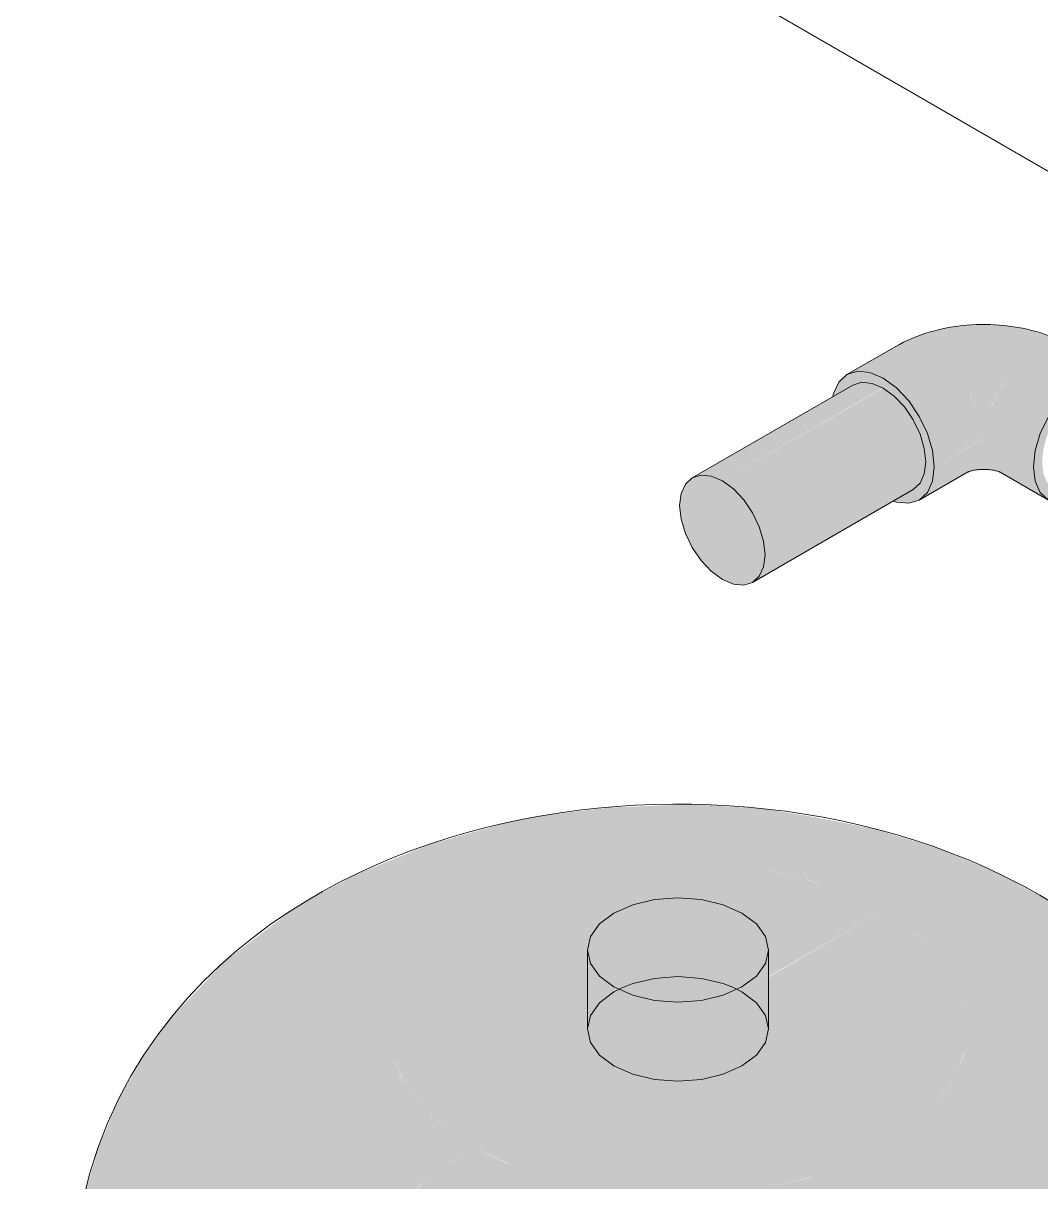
# Model space of a CAD drawing. Header units: millimetres. Extents: x -5097 to 2588, y -1580 to 5282.
# Drawn here: x -3728.4 to -3306.9, y 1225.1 to 1704.9 of the extents above; entities that cross this region are included whole.
import ezdxf

# ---------------------------------------------------------------- set-up
doc = ezdxf.new("R2010")
doc.units = ezdxf.units.MM
for name, color, linetype, lineweight in [('A-_ANNOTSPNO_A', 7, 'Continuous', 9), ('M-_EQPT----_E', 7, 'Continuous', 9), ('M-_WATR----_E', 5, 'Continuous', 9)]:
    doc.layers.add(name, color=color, linetype=linetype, lineweight=lineweight)

# ---------------------------------------------------------------- blocks, each defined once
blk = doc.blocks.new('HY-H H2162_4T - HY-H H2162_4T-508128-В20 Аксонометрия')
at = {"layer": 'M-_EQPT----_E', "lineweight": 20}
blk.add_hatch(color=9, dxfattribs=at).paths.add_polyline_path([(-3451.55, 1308.99), (-3444.36, 1335.22), (-3447.49, 1341.98), (-3468.56, 1329.82), (-3463.34, 1310.81), (-3457.2, 1309.86)])
at = {"layer": 'M-_EQPT----_E', "color": 66, "lineweight": 20}
for p, q in [((-3494.7, 1321.07), (-3494.7, 1288.41)), ((-3419.7, 1288.41), (-3419.7, 1321.07))]:
    blk.add_line(p, q, dxfattribs=at)
at = {"layer": 'M-_EQPT----_E', "color": 57, "lineweight": 20}
for p, q in [((-3483.71, 1303.72), (-3480.87, 1305.19)), ((-3420.98, 1294.01), (-3419.7, 1288.41))]:
    blk.add_line(p, q, dxfattribs=at)
at = {"layer": 'M-_EQPT----_E', "color": 66, "lineweight": 20}
for points in [[(-3430.68, 1305.76, 0), (-3424.72, 1310.24, 0), (-3420.98, 1315.46, 0), (-3419.7, 1321.07, 0), (-3420.98, 1326.67, 0), (-3424.72, 1331.89, 0), (-3430.68, 1336.38, 0), (-3438.45, 1339.82, 0), (-3447.49, 1341.98, 0), (-3457.2, 1342.72, 0), (-3466.9, 1341.98, 0), (-3475.95, 1339.82, 0), (-3483.71, 1336.38, 0)], [(-3483.71, 1336.38, 0), (-3489.67, 1331.89, 0), (-3493.42, 1326.67, 0), (-3494.7, 1321.07, 0), (-3493.42, 1315.46, 0), (-3489.67, 1310.24, 0), (-3483.71, 1305.76, 0), (-3475.95, 1302.32, 0), (-3466.9, 1300.15, 0), (-3457.2, 1299.42, 0), (-3447.49, 1300.15, 0), (-3438.45, 1302.32, 0), (-3430.68, 1305.76, 0)], [(-3430.68, 1273.1, 0), (-3438.45, 1269.66, 0), (-3447.49, 1267.49, 0), (-3457.2, 1266.76, 0), (-3466.9, 1267.49, 0), (-3475.95, 1269.66, 0), (-3483.71, 1273.1, 0), (-3489.67, 1277.58, 0), (-3493.42, 1282.8, 0), (-3494.7, 1288.41, 0)], [(-3419.7, 1288.41, 0), (-3420.98, 1282.8, 0), (-3424.72, 1277.58, 0), (-3430.68, 1273.1, 0)]]:
    blk.add_polyline3d(points, dxfattribs=at)
at = {"layer": 'M-_EQPT----_E', "color": 57, "lineweight": 20}
for points in [[(-3480.7, 1305.27, 0), (-3475.95, 1307.16, 0), (-3466.9, 1309.32, 0), (-3457.2, 1310.06, 0), (-3447.49, 1309.32, 0), (-3438.45, 1307.16, 0), (-3435.25, 1305.96, 0)], [(-3435.11, 1305.9, 0), (-3430.68, 1303.72, 0), (-3424.72, 1299.23, 0), (-3420.98, 1294.01, 0)], [(-3494.7, 1288.41, 0), (-3493.42, 1294.01, 0), (-3489.67, 1299.23, 0), (-3483.71, 1303.72, 0)]]:
    blk.add_polyline3d(points, dxfattribs=at)
blk = doc.blocks.new('COMER_EL50_U-PVC отвод 90 - DN16-DN315 _Grey_-488103-В20 Аксонометрия')
at = {"layer": 'M-_WATR----_E', "lineweight": 20}
h = blk.add_hatch(color=47, dxfattribs=at)
h.paths.add_polyline_path([(-3327.12, 1546.57), (-3323.53, 1553.91), (-3319.35, 1560.02), (-3314.23, 1565.42), (-3308.74, 1569.42), (-3303.25, 1571.76), (-3298.14, 1572.26), (-3295.52, 1571.76), (-3301.7, 1574.72), (-3310.17, 1577.44), (-3316.08, 1578.86), (-3323.7, 1579.84), (-3330.52, 1580.06), (-3336.91, 1579.85), (-3345.2, 1578.81), (-3352.52, 1577.02), (-3359.34, 1574.72), (-3367.3, 1570.91), (-3362.91, 1572.26), (-3357.79, 1571.76), (-3352.3, 1569.42), (-3346.81, 1565.42), (-3341.7, 1560.02), (-3337.02, 1553.01), (-3333.85, 1546.57), (-3327.2, 1546.57)])
h.paths.add_polyline_path([(-3331.09, 1532.68), (-3329.94, 1532.82), (-3329.23, 1539.44), (-3327.12, 1546.57), (-3333.93, 1546.55), (-3331.81, 1539.44), (-3331.1, 1532.82)])
for points in [[(-3351.03, 1521.17), (-3331.1, 1532.82), (-3331.81, 1539.44), (-3333.93, 1546.57), (-3337.3, 1553.59), (-3341.7, 1560.02), (-3346.81, 1565.42), (-3352.3, 1569.42), (-3357.79, 1571.76), (-3362.91, 1572.26), (-3367.3, 1570.91), (-3387.24, 1559.4), (-3382.85, 1560.75), (-3377.73, 1560.25), (-3372.24, 1557.91), (-3366.75, 1553.91), (-3361.64, 1548.5), (-3357.24, 1542.08), (-3353.87, 1535.06), (-3351.75, 1527.92)], [(-3310.02, 1521.17), (-3309.29, 1527.92), (-3307.18, 1535.06), (-3303.8, 1542.08), (-3299.41, 1548.5), (-3294.29, 1553.91), (-3288.8, 1557.91), (-3283.31, 1560.25), (-3278.2, 1560.75), (-3273.8, 1559.4), (-3293.74, 1570.91), (-3298.14, 1572.26), (-3303.25, 1571.76), (-3308.74, 1569.42), (-3314.23, 1565.42), (-3319.35, 1560.02), (-3324.02, 1553.01), (-3327.45, 1545.44), (-3329.23, 1539.44), (-3329.96, 1532.68), (-3324.8, 1529.7)], [(-3361.64, 1506.08), (-3356.93, 1507.72), (-3353.87, 1510.56), (-3351.75, 1515.25), (-3351.03, 1521.17), (-3351.75, 1527.92), (-3353.87, 1535.06), (-3357.24, 1542.08), (-3361.64, 1548.5), (-3366.75, 1553.91), (-3372.24, 1557.91), (-3377.73, 1560.25), (-3382.85, 1560.75), (-3387.24, 1559.4), (-3390.84, 1555.77), (-3392.73, 1551.58), (-3392.67, 1550.49), (-3384.74, 1555.07), (-3381.08, 1556.2), (-3376.82, 1555.77), (-3372.24, 1553.83), (-3367.2, 1549.99), (-3363.4, 1545.99), (-3359.74, 1540.63), (-3356.93, 1534.78), (-3355.17, 1528.84), (-3354.56, 1523.21), (-3355.35, 1517.87), (-3356.93, 1514.37), (-3359.74, 1511.76), (-3367.88, 1507.07), (-3366.75, 1506.58)], [(-3299.41, 1506.08), (-3294.29, 1506.58), (-3293.16, 1507.07), (-3301.3, 1511.76), (-3304.11, 1514.37), (-3305.88, 1518.27), (-3306.42, 1523.79), (-3305.62, 1529.7), (-3303.98, 1535.06), (-3301.3, 1540.63), (-3297.64, 1545.99), (-3293.38, 1550.49), (-3288.8, 1553.83), (-3284.23, 1555.77), (-3279.97, 1556.2), (-3276.3, 1555.07), (-3268.18, 1550.49), (-3268.31, 1551.58), (-3270.43, 1556.27), (-3273.8, 1559.4), (-3278.2, 1560.75), (-3283.31, 1560.25), (-3288.8, 1557.91), (-3294.37, 1553.83), (-3300.08, 1547.53), (-3304.11, 1541.43), (-3307.18, 1535.06), (-3309.29, 1527.92), (-3310.02, 1521.17), (-3309.29, 1515.25), (-3307.18, 1510.56), (-3303.8, 1507.43), (-3300.08, 1506.28)], [(-3357.24, 1507.43), (-3337.3, 1518.95), (-3333.93, 1522.07), (-3331.81, 1526.76), (-3331.09, 1532.68), (-3351.03, 1521.17), (-3351.75, 1515.25), (-3353.87, 1510.56), (-3356.93, 1507.72)], [(-3323.74, 1518.95), (-3327.12, 1522.07), (-3329.23, 1526.76), (-3329.96, 1532.68), (-3331.09, 1532.68), (-3331.81, 1526.76), (-3333.93, 1522.07), (-3337.3, 1518.95), (-3335.67, 1519.69), (-3330.52, 1520.14), (-3325.34, 1519.68)], [(-3303.8, 1507.43), (-3307.18, 1510.56), (-3309.29, 1515.25), (-3310.02, 1521.17), (-3329.96, 1532.68), (-3329.23, 1526.76), (-3327.12, 1522.07), (-3323.74, 1518.95), (-3304.11, 1507.61)]]:
    blk.add_hatch(color=47, dxfattribs=at).paths.add_polyline_path(points)
at = {"layer": 'M-_WATR----_E', "color": 94, "lineweight": 20}
for p, q in [((-3367.3, 1570.91), (-3387.24, 1559.4)), ((-3273.8, 1559.4), (-3293.74, 1570.91)), ((-3357.24, 1507.43), (-3337.3, 1518.95)), ((-3323.74, 1518.95), (-3303.8, 1507.43))]:
    blk.add_line(p, q, dxfattribs=at)
for points in [[(-3367.3, 1570.91, 0), (-3365.52, 1571.9, 0), (-3363.73, 1572.81, 0), (-3361.92, 1573.67, 0), (-3360.1, 1574.46, 0), (-3358.26, 1575.19, 0), (-3356.42, 1575.87, 0), (-3354.56, 1576.49, 0), (-3352.7, 1577.06, 0), (-3350.83, 1577.57, 0), (-3348.94, 1578.04, 0), (-3347.05, 1578.46, 0), (-3345.16, 1578.83, 0), (-3343.25, 1579.15, 0), (-3341.34, 1579.43, 0), (-3339.43, 1579.66, 0), (-3337.51, 1579.84, 0), (-3335.59, 1579.98, 0), (-3333.67, 1580.08, 0), (-3331.75, 1580.13, 0), (-3329.82, 1580.13, 0), (-3327.9, 1580.09, 0), (-3325.97, 1580.01, 0), (-3324.05, 1579.88, 0), (-3322.13, 1579.71, 0), (-3320.22, 1579.49, 0), (-3318.31, 1579.23, 0), (-3316.4, 1578.92, 0), (-3314.5, 1578.56, 0), (-3312.61, 1578.16, 0), (-3310.73, 1577.71, 0), (-3308.85, 1577.2, 0), (-3306.98, 1576.65, 0), (-3305.13, 1576.04, 0), (-3303.28, 1575.38, 0), (-3301.44, 1574.66, 0), (-3299.62, 1573.89, 0), (-3297.81, 1573.05, 0), (-3296.01, 1572.15, 0), (-3294.22, 1571.18, 0), (-3293.74, 1570.91, 0)], [(-3351.03, 1521.17, 0), (-3351.75, 1527.92, 0), (-3353.87, 1535.06, 0), (-3357.24, 1542.08, 0), (-3361.64, 1548.5, 0), (-3366.75, 1553.91, 0), (-3372.24, 1557.91, 0), (-3377.73, 1560.25, 0), (-3382.85, 1560.75, 0), (-3387.24, 1559.4, 0), (-3390.61, 1556.27, 0), (-3392.73, 1551.58, 0), (-3393, 1550.47, 0)], [(-3268.05, 1550.47, 0), (-3268.31, 1551.58, 0), (-3270.43, 1556.27, 0), (-3273.8, 1559.4, 0), (-3278.2, 1560.75, 0), (-3283.31, 1560.25, 0), (-3288.8, 1557.91, 0), (-3294.29, 1553.91, 0), (-3299.41, 1548.5, 0), (-3303.8, 1542.08, 0), (-3307.18, 1535.06, 0), (-3309.29, 1527.92, 0), (-3310.02, 1521.17, 0)], [(-3367.86, 1506.92, 0), (-3366.75, 1506.58, 0), (-3361.64, 1506.08, 0), (-3357.24, 1507.43, 0), (-3353.87, 1510.56, 0), (-3351.75, 1515.25, 0), (-3351.03, 1521.17, 0)], [(-3337.31, 1518.94, 0), (-3337.28, 1518.96, 0), (-3337.21, 1518.99, 0), (-3337.08, 1519.05, 0), (-3336.91, 1519.12, 0), (-3336.69, 1519.2, 0), (-3336.44, 1519.29, 0), (-3336.14, 1519.39, 0), (-3335.8, 1519.48, 0), (-3335.44, 1519.58, 0), (-3335.04, 1519.67, 0), (-3334.61, 1519.76, 0), (-3334.16, 1519.84, 0), (-3333.69, 1519.92, 0), (-3333.2, 1519.98, 0), (-3332.69, 1520.03, 0), (-3332.17, 1520.08, 0), (-3331.64, 1520.11, 0), (-3331.11, 1520.13, 0), (-3330.57, 1520.14, 0), (-3330.03, 1520.13, 0), (-3329.49, 1520.11, 0), (-3328.96, 1520.08, 0), (-3328.44, 1520.04, 0), (-3327.93, 1519.99, 0), (-3327.44, 1519.93, 0), (-3326.96, 1519.86, 0), (-3326.51, 1519.77, 0), (-3326.08, 1519.69, 0), (-3325.68, 1519.6, 0), (-3325.3, 1519.5, 0), (-3324.96, 1519.4, 0), (-3324.66, 1519.31, 0), (-3324.39, 1519.22, 0), (-3324.17, 1519.13, 0), (-3323.99, 1519.06, 0), (-3323.86, 1519, 0), (-3323.77, 1518.96, 0), (-3323.74, 1518.94, 0), (-3323.74, 1518.94, 0)], [(-3310.02, 1521.17, 0), (-3309.29, 1515.25, 0), (-3307.18, 1510.56, 0), (-3303.8, 1507.43, 0), (-3299.41, 1506.08, 0), (-3294.29, 1506.58, 0), (-3293.19, 1506.92, 0)]]:
    blk.add_polyline3d(points, dxfattribs=at)
blk = doc.blocks.new('Бочка фильтра - Бочка фильтра-887382-В20 Аксонометрия')
at = {"layer": 'M-_EQPT----_E'}
for color, points in [(254, [(-3633.97, 1080.1), (-3633.19, 1094.42), (-3630.84, 1109.41), (-3626.97, 1124.8), (-3621.65, 1140.34), (-3614.96, 1155.75), (-3605.58, 1173.09), (-3597.98, 1185.17), (-3586.32, 1200.57), (-3577.07, 1211.15), (-3564.8, 1222.88), (-3552.76, 1232.42), (-3541.96, 1239.47), (-3554.18, 1247.73), (-3564.01, 1256.99), (-3571.21, 1267.02), (-3575.6, 1277.58), (-3577.02, 1288.77), (-3575.57, 1299.31), (-3570.78, 1310.38), (-3563.5, 1320.3), (-3553.01, 1329.87), (-3541.96, 1337.35), (-3525.66, 1345.1), (-3511.62, 1350.07), (-3494.24, 1354.23), (-3475.95, 1356.76), (-3457.2, 1357.62), (-3435.43, 1356.35), (-3419.68, 1354.12), (-3402.78, 1350.07), (-3384.65, 1343.37), (-3372.43, 1337.35), (-3360.22, 1343.44), (-3348.62, 1347.47), (-3337.22, 1349.59), (-3325.99, 1349.59), (-3316.42, 1347.73), (-3309.77, 1345.03), (-3328.35, 1354.61), (-3351.1, 1363.71), (-3375.22, 1371.01), (-3390.31, 1374.14), (-3403.48, 1376.63), (-3421.64, 1379.61), (-3450.99, 1381.44), (-3485.74, 1380.09), (-3509.59, 1377.24), (-3526.47, 1374.22), (-3559.99, 1364.84), (-3590.85, 1352.18), (-3606.53, 1343.78), (-3618.21, 1336.59), (-3645.15, 1316.19), (-3667.34, 1292.57), (-3678.09, 1277.6), (-3688.77, 1259.51), (-3697.44, 1238.39), (-3702.28, 1221.78), (-3706.13, 1200.7), (-3707.2, 1182.16), (-3705.63, 1166), (-3700.21, 1148.6), (-3693.17, 1134.49), (-3682.44, 1119.53), (-3668.88, 1105.37), (-3652.66, 1092.17)]), (254, [(-3541.96, 1239.47), (-3483.71, 1273.1), (-3489.67, 1277.58), (-3493.42, 1282.8), (-3494.7, 1288.41), (-3494.7, 1321.07), (-3493.42, 1326.67), (-3489.24, 1332.22), (-3483.71, 1336.38), (-3475.95, 1339.82), (-3466.9, 1341.98), (-3457.2, 1342.72), (-3447.49, 1341.98), (-3438.45, 1339.82), (-3430.34, 1336.12), (-3424.72, 1331.89), (-3420.98, 1326.67), (-3419.7, 1319.83), (-3419.7, 1310.06), (-3372.43, 1337.35), (-3386.74, 1344.4), (-3404.35, 1350.45), (-3420.98, 1354.34), (-3438.45, 1356.76), (-3457.2, 1357.62), (-3475.95, 1356.76), (-3494.24, 1354.23), (-3511.65, 1350.06), (-3527.66, 1344.4), (-3541.96, 1337.35), (-3554.18, 1329.09), (-3564.01, 1319.83), (-3571.21, 1309.79), (-3575.6, 1299.23), (-3577.07, 1288.41), (-3575.6, 1277.58), (-3570.76, 1266.39), (-3563.86, 1256.85), (-3553.97, 1247.59), (-3551.39, 1245.84)]), (254, [(-3457.2, 1037.82), (-3429.21, 1038.73), (-3401.57, 1041.44), (-3374.63, 1045.92), (-3345.2, 1053.24), (-3324.19, 1059.95), (-3300.08, 1069.96), (-3280.42, 1080.1), (-3261.74, 1092.17), (-3245.52, 1105.37), (-3231.96, 1119.53), (-3226.46, 1127.19), (-3226.46, 1260.37), (-3230.88, 1268.69), (-3237.16, 1278.24), (-3252.77, 1299.28), (-3273.63, 1319.56), (-3283.33, 1327.42), (-3291.32, 1333.65), (-3307.37, 1343.79), (-3316.42, 1347.73), (-3326.43, 1349.67), (-3337.22, 1349.59), (-3348.62, 1347.47), (-3360.42, 1343.37), (-3372.43, 1337.35), (-3359.09, 1328.03), (-3350.39, 1319.83), (-3343.19, 1309.79), (-3338.8, 1299.23), (-3337.32, 1288.41), (-3338.8, 1277.58), (-3343.64, 1266.39), (-3350.39, 1256.99), (-3360.22, 1247.73), (-3372.43, 1239.47), (-3386.74, 1232.42), (-3402.78, 1226.74), (-3420.15, 1222.58), (-3438.45, 1220.05), (-3457.2, 1219.2), (-3475.95, 1220.05), (-3494.24, 1222.58), (-3513.94, 1227.56), (-3528.59, 1232.88), (-3541.96, 1239.47), (-3554.18, 1231.46), (-3567.37, 1220.55), (-3577.17, 1211.05), (-3589.66, 1196.39), (-3599.85, 1182.19), (-3607.02, 1170.79), (-3615.9, 1153.59), (-3621.65, 1140.34), (-3626.97, 1124.8), (-3630.84, 1109.41), (-3633.31, 1092.17), (-3633.97, 1080.1), (-3613.07, 1069.31), (-3590.21, 1059.95), (-3565.67, 1052.12), (-3539.77, 1045.92), (-3512.83, 1041.44), (-3485.19, 1038.73), (-3471.17, 1038.28)]), (254, [(-3457.2, 1219.2), (-3435.43, 1220.47), (-3420.15, 1222.58), (-3401.41, 1227.22), (-3386.74, 1232.42), (-3372.43, 1239.47), (-3360.22, 1247.73), (-3350.39, 1256.99), (-3343.03, 1267.41), (-3338.67, 1278.54), (-3337.32, 1288.41), (-3338.83, 1299.31), (-3343.19, 1309.79), (-3350.39, 1319.83), (-3360.42, 1329.23), (-3372.43, 1337.35), (-3419.7, 1309.79), (-3419.7, 1288.41), (-3420.98, 1282.8), (-3424.72, 1277.58), (-3430.68, 1273.1), (-3438.45, 1269.66), (-3447.49, 1267.49), (-3457.2, 1266.76), (-3466.9, 1267.49), (-3475.95, 1269.66), (-3483.71, 1273.1), (-3541.96, 1239.47), (-3525.66, 1231.71), (-3511.62, 1226.74), (-3494.24, 1222.58), (-3475.95, 1220.05), (-3467.98, 1219.69)]), (9, [(-3457.2, 1266.76), (-3447.49, 1267.49), (-3438.45, 1269.66), (-3430.68, 1273.1), (-3424.72, 1277.58), (-3420.98, 1282.8), (-3419.7, 1288.41), (-3419.7, 1310.06), (-3483.71, 1273.1), (-3475.95, 1269.66), (-3466.9, 1267.49), (-3460.67, 1267.02)])]:
    blk.add_hatch(color=color, dxfattribs=at).paths.add_polyline_path(points)
h = blk.add_hatch(color=9, dxfattribs=at)
h.paths.add_polyline_path([(-3483.71, 1273.1), (-3419.7, 1310.06), (-3419.7, 1321.07), (-3420.98, 1326.67), (-3425.16, 1332.22), (-3430.68, 1336.38), (-3438.45, 1339.82), (-3447.49, 1341.98), (-3457.2, 1342.72), (-3466.9, 1341.98), (-3475.95, 1339.82), (-3484.05, 1336.12), (-3489.67, 1331.89), (-3493.42, 1326.67), (-3494.7, 1319.83), (-3494.7, 1288.41), (-3493.42, 1282.8), (-3489.67, 1277.58), (-3487.29, 1275.79)])
h.paths.add_polyline_path([(-3451.55, 1308.99), (-3463.34, 1310.81), (-3468.56, 1329.82), (-3447.49, 1341.98), (-3444.36, 1335.22), (-3449.78, 1315.46)])
for points in [[(-3703.59, 1217.05, 0), (-3700.86, 1228.22, 0), (-3697.46, 1239.02, 0), (-3693.44, 1249.39, 0), (-3688.88, 1259.3, 0), (-3683.84, 1268.71, 0), (-3678.39, 1277.61, 0), (-3672.6, 1285.99, 0), (-3666.5, 1293.87, 0), (-3660.16, 1301.26, 0), (-3653.62, 1308.18, 0), (-3646.91, 1314.64, 0), (-3640.06, 1320.68, 0), (-3633.09, 1326.32, 0), (-3626.02, 1331.58, 0), (-3618.87, 1336.49, 0), (-3611.64, 1341.05, 0), (-3604.36, 1345.31, 0), (-3597.02, 1349.26, 0), (-3589.63, 1352.94, 0), (-3582.19, 1356.35, 0), (-3574.71, 1359.5, 0), (-3567.2, 1362.41, 0), (-3559.65, 1365.09, 0), (-3552.06, 1367.54, 0), (-3544.45, 1369.78, 0), (-3536.8, 1371.81, 0), (-3529.13, 1373.63, 0), (-3521.44, 1375.26, 0), (-3513.72, 1376.69, 0), (-3505.99, 1377.93, 0), (-3498.23, 1378.98, 0), (-3490.47, 1379.85, 0), (-3482.69, 1380.53, 0), (-3474.9, 1381.03, 0), (-3467.1, 1381.35, 0), (-3459.3, 1381.49, 0), (-3451.5, 1381.45, 0), (-3443.71, 1381.23, 0), (-3435.91, 1380.82, 0), (-3428.13, 1380.24, 0), (-3420.35, 1379.47, 0), (-3412.59, 1378.52, 0), (-3404.85, 1377.38, 0), (-3397.12, 1376.05, 0), (-3389.41, 1374.53, 0), (-3381.73, 1372.82, 0), (-3374.07, 1370.9, 0), (-3366.44, 1368.78, 0), (-3358.84, 1366.44, 0), (-3351.27, 1363.88, 0), (-3343.74, 1361.1, 0), (-3336.24, 1358.08, 0), (-3328.78, 1354.81, 0), (-3321.36, 1351.28, 0), (-3313.99, 1347.48, 0), (-3307.37, 1343.79, 0)], [(-3207.2, 1182.16, 0), (-3207.61, 1193.93, 0), (-3208.82, 1205.59, 0), (-3210.81, 1217.05, 0), (-3213.53, 1228.22, 0), (-3216.94, 1239.02, 0), (-3220.95, 1249.39, 0), (-3225.51, 1259.3, 0), (-3230.55, 1268.71, 0), (-3236, 1277.61, 0), (-3241.8, 1285.99, 0), (-3247.89, 1293.87, 0), (-3254.23, 1301.26, 0), (-3260.77, 1308.18, 0), (-3267.49, 1314.64, 0), (-3274.34, 1320.68, 0), (-3281.31, 1326.32, 0), (-3288.38, 1331.58, 0), (-3295.53, 1336.49, 0), (-3302.75, 1341.05, 0), (-3307.37, 1343.79, 0)]]:
    blk.add_polyline3d(points, dxfattribs=at)

msp = doc.modelspace()

# ---------------------------------------------------------------- hatches: boundary and pattern name
at = {"layer": 'M-_WATR----_E'}
for points in [[(-3438.81, 1515.39), (-3372.43, 1553.91), (-3376.82, 1555.77), (-3381.08, 1556.2), (-3384.74, 1555.07), (-3451.31, 1516.63), (-3447.65, 1517.76), (-3443.39, 1517.34)], [(-3421.14, 1484.77), (-3354.56, 1523.21), (-3355.42, 1529.7), (-3357.24, 1535.43), (-3360.73, 1542.08), (-3363.4, 1545.99), (-3367.67, 1550.49), (-3372.24, 1553.83), (-3438.81, 1515.39), (-3434.24, 1512.06), (-3429.97, 1507.56), (-3426.31, 1502.2), (-3423.5, 1496.35), (-3421.74, 1490.41)], [(-3426.31, 1473.33), (-3359.74, 1511.76), (-3356.93, 1514.37), (-3355.17, 1518.27), (-3354.56, 1523.21), (-3421.14, 1484.77), (-3421.74, 1479.84), (-3423.5, 1475.94)], [(-3429.97, 1472.2), (-3426.31, 1473.33), (-3423.5, 1475.94), (-3421.74, 1479.84), (-3421.14, 1484.77), (-3421.74, 1490.41), (-3423.5, 1496.35), (-3426.31, 1502.2), (-3429.97, 1507.56), (-3435.43, 1512.93), (-3438.81, 1515.39), (-3443.39, 1517.34), (-3447.65, 1517.76), (-3451.31, 1516.63), (-3454.12, 1514.03), (-3455.89, 1510.12), (-3456.49, 1505.19), (-3455.89, 1499.56), (-3454.12, 1493.61), (-3451.31, 1487.76), (-3447.65, 1482.41), (-3443.39, 1477.91), (-3438.81, 1474.57), (-3434.24, 1472.62)]]:
    msp.add_hatch(color=47, dxfattribs=at).paths.add_polyline_path(points)

# ---------------------------------------------------------------- linework, layer by layer
at = {"layer": 'A-_ANNOTSPNO_A'}
msp.add_line((-2817.96, 1363.13), (-4648.24, 2419.84), dxfattribs=at)
at = {"layer": 'M-_WATR----_E', "color": 94, "lineweight": 20}
for p, q in [((-3384.74, 1555.07), (-3451.31, 1516.63)), ((-3426.31, 1473.33), (-3359.74, 1511.76))]:
    msp.add_line(p, q, dxfattribs=at)
for points in [[(-3384.74, 1555.07, 0), (-3381.08, 1556.2, 0), (-3376.82, 1555.77, 0), (-3372.24, 1553.83, 0)], [(-3372.24, 1553.83, 0), (-3367.67, 1550.49, 0), (-3363.4, 1545.99, 0), (-3359.74, 1540.63, 0), (-3356.93, 1534.78, 0), (-3355.17, 1528.84, 0), (-3354.56, 1523.21, 0)], [(-3354.56, 1523.21, 0), (-3355.17, 1518.27, 0), (-3356.93, 1514.37, 0), (-3359.74, 1511.76, 0)], [(-3438.81, 1515.39, 0), (-3443.39, 1517.34, 0), (-3447.65, 1517.76, 0), (-3451.31, 1516.63, 0), (-3454.12, 1514.03, 0), (-3455.89, 1510.12, 0), (-3456.49, 1505.19, 0)], [(-3421.14, 1484.77, 0), (-3421.74, 1490.41, 0), (-3423.5, 1496.35, 0), (-3426.31, 1502.2, 0), (-3429.97, 1507.56, 0), (-3434.24, 1512.06, 0), (-3438.81, 1515.39, 0)], [(-3456.49, 1505.19, 0), (-3455.89, 1499.56, 0), (-3454.12, 1493.61, 0), (-3451.31, 1487.76, 0), (-3447.65, 1482.41, 0), (-3443.39, 1477.91, 0), (-3438.81, 1474.57, 0)], [(-3438.81, 1474.57, 0), (-3434.24, 1472.62, 0), (-3429.97, 1472.2, 0), (-3426.31, 1473.33, 0), (-3423.5, 1475.94, 0), (-3421.74, 1479.84, 0), (-3421.14, 1484.77, 0)]]:
    msp.add_polyline3d(points, dxfattribs=at)

# ---------------------------------------------------------------- block references
at = {"layer": 'M-_EQPT----_E'}
msp.add_blockref('Бочка фильтра - Бочка фильтра-887382-В20 Аксонометрия', (0, 0), dxfattribs=at)
at = {"layer": 'M-_EQPT----_E', "color": 66, "lineweight": 20}
msp.add_blockref('HY-H H2162_4T - HY-H H2162_4T-508128-В20 Аксонометрия', (0, 0), dxfattribs=at)
at = {"layer": 'M-_WATR----_E', "color": 94, "lineweight": 20}
msp.add_blockref('COMER_EL50_U-PVC отвод 90 - DN16-DN315 _Grey_-488103-В20 Аксонометрия', (0, 0), dxfattribs=at)

doc.saveas('drawing.dxf')
